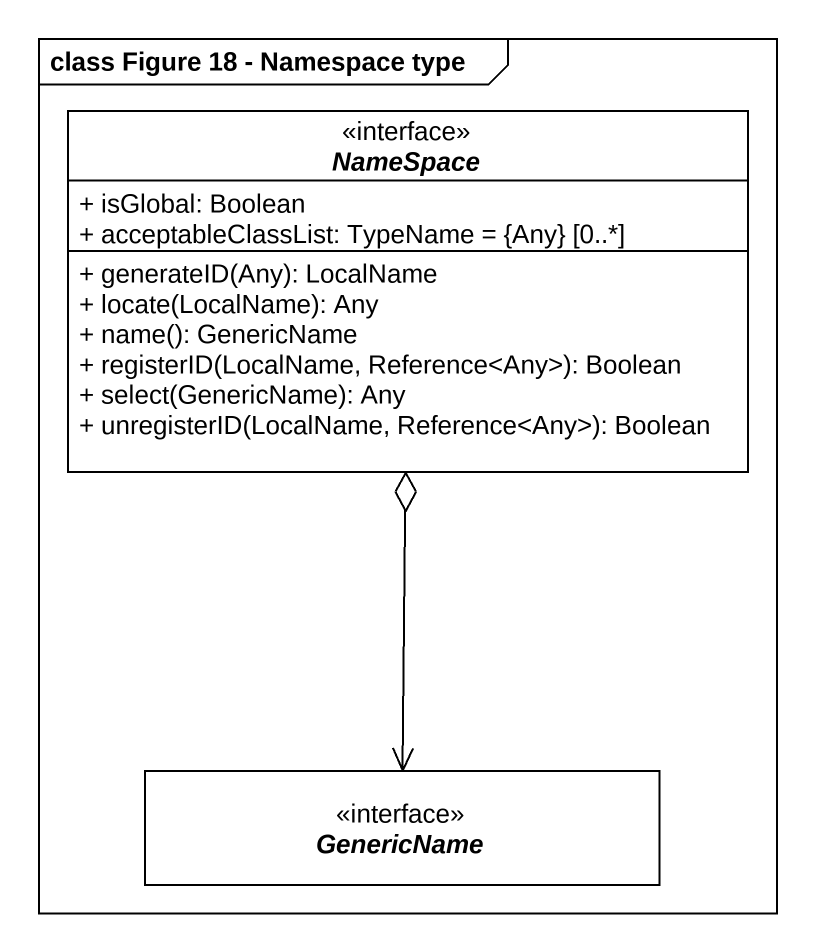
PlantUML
@startuml
mainframe class Figure 18 - Namespace type
hide circle
hide empty members
skinparam classAttributeIconSize 0
interface "NameSpace" as NameSpace_ #FFFFFF {
  + isGlobal: Boolean
  + acceptableClassList: TypeName = {Any} [0..*]
  + generateID(Any): LocalName
  + locate(LocalName): Any
  + name(): GenericName
  + registerID(LocalName, Reference<Any>): Boolean
  + select(GenericName): Any
  + unregisterID(LocalName, Reference<Any>): Boolean
}
interface GenericName #FFFFFF
GenericName <-up-o NameSpace_
@enduml
